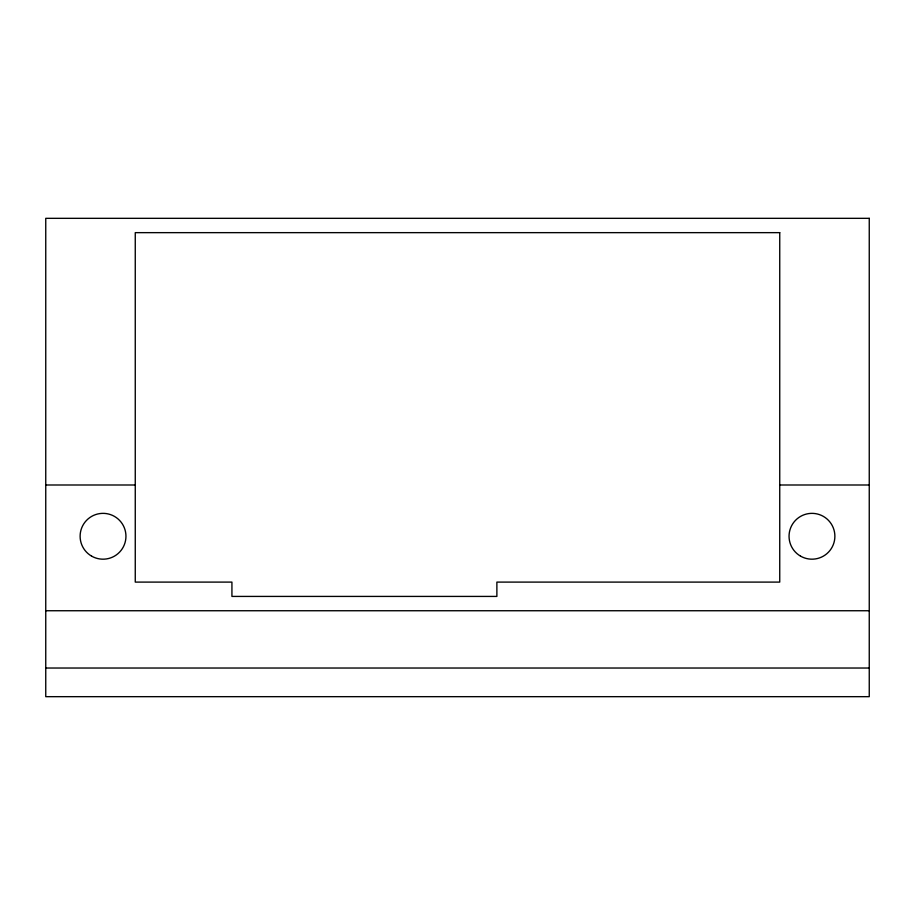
<?xml version="1.0" encoding="UTF-8"?>
<svg xmlns="http://www.w3.org/2000/svg" width="915" height="915" viewBox="0 0 915 915"><rect width="100%" height="100%" fill="white"/><g stroke="black" fill="none" stroke-linecap="round" stroke-linejoin="round"><path stroke-width="1.37" d="M45.75 484.996L135.26 484.996M779.74 484.996L869.25 484.996M45.75 610.74L869.25 610.74M45.75 668.03L869.25 668.03M869.25 218.33L45.75 218.33L45.75 696.67L869.25 696.67L869.25 218.33M779.74 232.65L135.26 232.65L135.26 582.1L231.93 582.1L231.93 596.42L496.879 596.42L496.879 582.1L779.74 582.1L779.74 232.65M800.511 556.114A22.909 22.909 0 0 0 834.88 536.27A22.909 22.909 0 0 0 800.511 516.426A22.909 22.909 0 0 0 800.511 556.114M91.58 556.114A22.909 22.909 0 0 0 125.95 536.27A22.909 22.909 0 0 0 91.58 516.426A22.909 22.909 0 0 0 91.58 556.114"/></g></svg>
